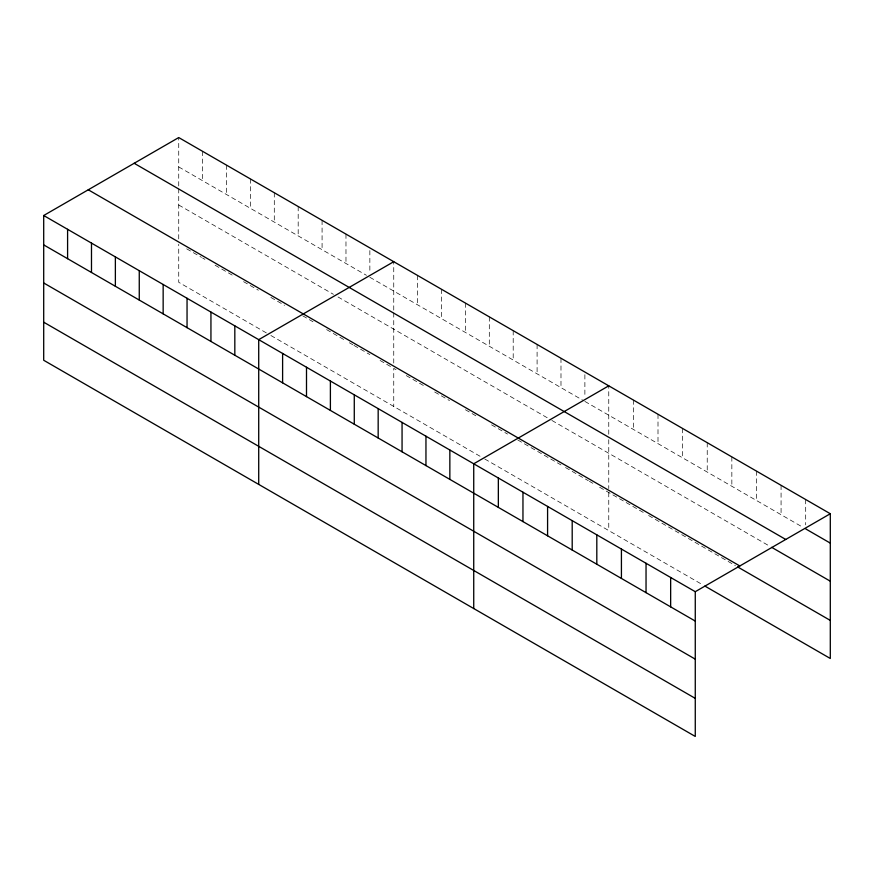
<?xml version="1.0" encoding="UTF-8"?>
<svg xmlns="http://www.w3.org/2000/svg" width="874" height="874" viewBox="0 0 874 874"><rect width="100%" height="100%" fill="white"/><g stroke="black" fill="none" stroke-linecap="round" stroke-linejoin="round"><path stroke-width="0.66" stroke-dasharray="4.37 3.28" d="M178.733 185.965L178.733 137.557M393.748 310.106L393.748 261.697M608.763 434.247L608.763 385.827M178.733 166.934L366.446 275.31M369.855 277.276L582.597 400.106M584.881 401.417L803.337 527.546M178.733 205.008L333.453 294.33M338.009 296.963L550.751 419.782M551.887 420.438L769.349 545.999M186.697 248.828L201.49 257.371M202.626 258.027L204.898 259.338M215.135 265.248L233.347 275.758M243.584 281.668L258.365 290.212M270.885 297.433L284.542 305.321M302.743 315.831L312.979 321.741M326.625 329.618L344.837 340.128M349.382 342.761L352.79 344.727M353.937 345.383L369.855 354.582M380.103 360.492L392.612 367.714M396.031 369.68L393.748 368.369L393.748 406.443M406.268 375.602L424.469 386.1M434.706 392.022L449.498 400.554M465.427 409.753L477.936 416.974M491.592 424.862L507.521 434.05M517.758 439.961L549.615 458.358M550.751 459.014L560.988 464.924M565.533 467.546L588.289 480.689M589.426 481.345L592.845 483.311M599.662 487.255L643.93 512.809M648.617 515.518L735.362 565.598M266.33 332.885L178.733 282.302L178.733 244.228M270.885 335.507L480.208 456.359M484.764 458.992L702.543 584.717M805.686 499.524L805.686 524.892M781.072 485.31L781.072 514.688M756.458 471.097L756.458 500.474M731.844 456.884L731.844 486.272M707.23 442.681L707.23 472.058M682.616 428.468L682.616 457.845M658.002 414.254L658.002 443.631M633.388 400.041L633.388 429.418M608.763 439.688L608.763 488.588M608.763 492.51L608.763 530.584M584.881 374.706L584.881 397.408M560.988 358.242L560.988 387.619M537.095 344.454L537.095 373.832M513.202 330.656L513.202 360.033M489.309 316.869L489.309 346.246M465.427 303.07L465.427 332.448M441.534 289.283L441.534 318.66M417.641 275.485L417.641 304.862M393.748 312.826L393.748 364.447M369.855 250.576L369.855 273.267M345.973 234.112L345.973 263.489M322.08 220.314L322.08 249.691M298.187 206.515L298.187 235.904M274.294 192.728L274.294 222.105M250.412 178.93L250.412 208.318M226.519 165.142L226.519 194.52M202.626 151.344L202.626 180.721M178.733 188.686L178.733 239.006"/><path stroke-width="1.31" d="M43.7 215.517L695.267 591.698L695.267 736.443L43.7 360.263L43.7 215.517L178.733 137.557L830.3 513.737L830.3 658.483L704.881 586.072M393.748 261.697L258.715 339.658L258.715 484.404M608.763 385.827L473.73 463.788L473.73 608.544M695.267 591.698L830.3 513.737M805.686 528.901L830.3 543.115M134.17 163.285L785.737 539.455M771.698 547.353L830.3 581.188M88.263 189.789L739.83 565.97M737.7 566.953L830.3 620.409M43.7 244.895L695.267 621.075M43.7 282.968L695.267 659.149M43.7 322.189L695.267 698.37M670.653 577.485L670.653 606.862M646.039 563.271L646.039 592.648M621.425 549.058L621.425 578.435M596.811 534.844L596.811 564.233M572.197 520.642L572.197 550.019M547.583 506.428L547.583 535.806M522.958 492.215L522.958 521.592M498.344 478.002L498.344 507.379M449.848 450.001L449.848 479.378M425.955 436.202L425.955 465.591M402.062 422.415L402.062 451.792M378.169 408.617L378.169 437.994M354.276 394.829L354.276 424.207M330.394 381.031L330.394 410.409M306.501 367.244L306.501 396.621M282.608 353.446L282.608 382.823M234.822 325.86L234.822 355.237M210.94 312.073L210.94 341.45M187.047 298.274L187.047 327.652M163.154 284.487L163.154 313.864M139.261 270.689L139.261 300.066M115.368 256.89L115.368 286.279M91.486 243.103L91.486 272.48M67.593 229.305L67.593 258.693"/></g></svg>
